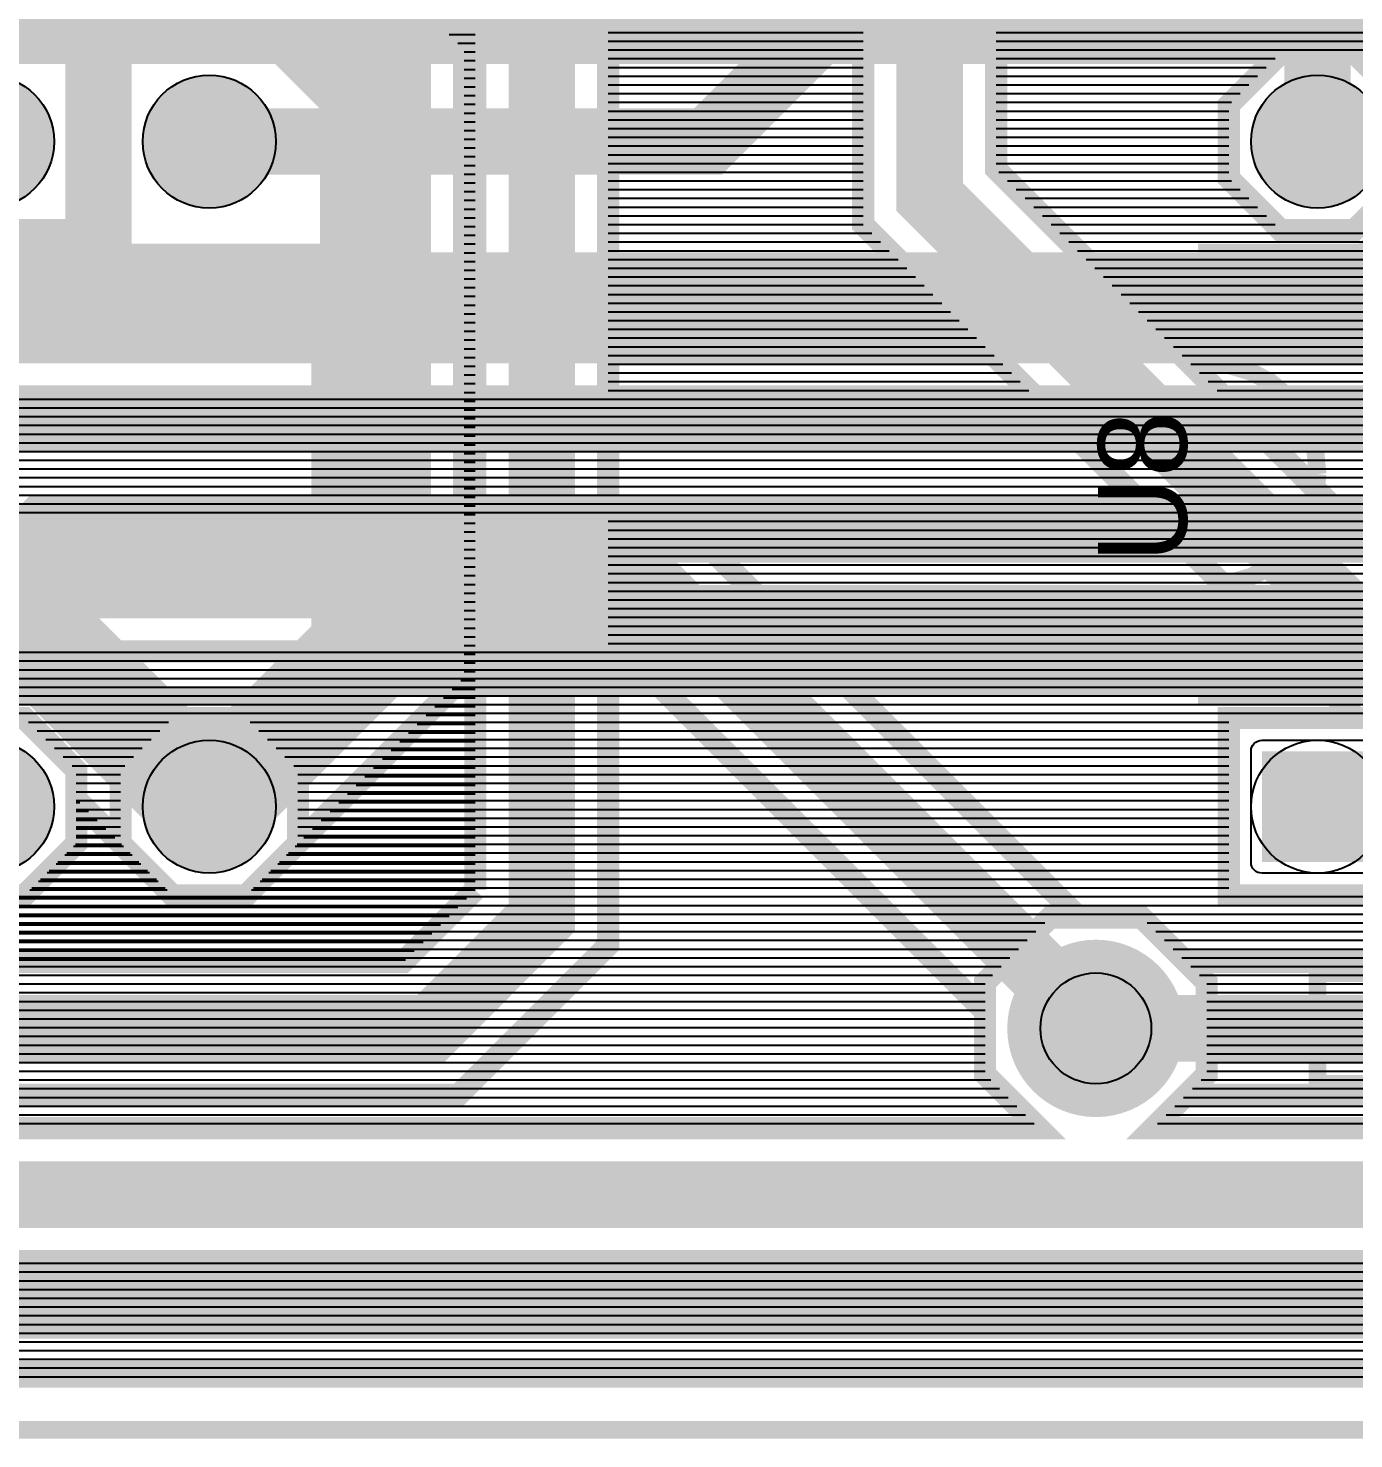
# Model space of a CAD drawing. Header units: inches. Extents: x -5.9 to 5.9, y -1.2 to 1.2.
# Drawn here: x 4.027 to 4.625, y -1.217 to -0.58 of the extents above; entities that cross this region are included whole.
import ezdxf

# ---------------------------------------------------------------- set-up
doc = ezdxf.new("R2010")
doc.units = ezdxf.units.IN
doc.layers.get('0').update_dxf_attribs({"linetype": 'CONTINUOUS'})

# ---------------------------------------------------------------- blocks, each defined once
blk = doc.blocks.new('EPAD')
at = {"const_width": 0.5}
blk.add_lwpolyline([(-0.25, 0, 1), (0.25, 0, 1)], format="xyb", close=True, dxfattribs=at)
blk = doc.blocks.new('RPAD')
blk.add_trace([(-0.5, -0.5), (-0.5, 0.5), (0.5, -0.5), (0.5, 0.5)])

msp = doc.modelspace()

# ---------------------------------------------------------------- linework, layer by layer
for points, const_width in [([(-5.627949, -1.212602), (5.887799, -1.212602), (5.887799, 0.755902), (-5.627949, 0.755902), (-5.627949, -1.212602)], 0.008), ([(-5.627949, -1.212602), (5.887799, -1.212602), (5.887799, 0.755902), (-5.627949, 0.755902), (-5.627949, -1.212602)], 0.008), ([(-5.627949, -1.212602), (5.887799, -1.212602), (5.887799, 0.755902), (-5.627949, 0.755902), (-5.627949, -1.212602)], 0.008), ([(5.705477, 0.692228), (5.705477, 0.622725), (5.709702, 0.6185), (5.688348, 0.6185), (5.659059, 0.589211), (5.659059, 0.547789), (5.688348, 0.5185), (5.72977, 0.5185), (5.759059, 0.547789), (5.759059, 0.573579), (5.824125, 0.573579), (5.863799, 0.613253), (5.863799, -1.069954), (5.824125, -1.03028), (5.754623, -1.03028), (5.705477, -1.079426), (5.705477, -1.148928), (5.745151, -1.188602), (-5.4853, -1.188602)], 0.01), ([(5.705477, 0.692228), (5.705477, 0.622725), (5.709702, 0.6185), (5.688348, 0.6185), (5.659059, 0.589211), (5.659059, 0.547789), (5.688348, 0.5185), (5.72977, 0.5185), (5.759059, 0.547789), (5.759059, 0.573579), (5.824125, 0.573579), (5.863799, 0.613253), (5.863799, -1.069954), (5.824125, -1.03028), (5.754623, -1.03028), (5.705477, -1.079426), (5.705477, -1.148928), (5.745151, -1.188602), (-5.4853, -1.188602)], 0.01), ([(4.409059, 0.5685), (4.259059, 0.5685), (4.209059, 0.5185), (4.209059, -0.3315), (4.059059, -0.4815), (4.059059, -0.6815), (3.959059, -0.6815), (3.909059, -0.6315)], 0.03), ([(3.909059, -1.0315), (4.209059, -1.0315), (4.259059, -0.9815), (4.259059, 0.3935), (4.309059, 0.4435), (4.434059, 0.4435), (4.609059, 0.2685)], 0.03), ([(4.289059, 0.381074), (4.289059, -0.993926), (4.221485, -1.0615), (3.94977, -1.0615)], 0.01), ([(4.509059, -0.0315), (4.234059, -0.3065), (4.234059, -0.5315), (4.184059, -0.5815), (3.759059, -0.5815), (3.759059, -1.0565), (3.709059, -1.1065), (0.984059, -1.1065), (0.884059, -1.0065), (0.684059, -1.0065), (0.584059, -1.1065), (-3.115941, -1.1065), (-3.290941, -0.9315)], 0.03), ([(4.709059, -0.9315), (4.434059, -0.6565), (4.434059, -0.1065), (4.509059, -0.0315)], 0.03), ([(5.409059, -0.0315), (5.209059, -0.0315), (4.984059, -0.2565), (4.659059, -0.2565), (4.609059, -0.3065), (4.609059, -0.6315)], 0.03), ([(3.934769, -1.0765), (4.483349, -1.0765), (4.459059, -1.052211), (4.459059, -1.010789), (4.488348, -0.9815), (4.52977, -0.9815), (4.54977, -1.0015), (4.696633, -1.0015), (4.729059, -0.969074), (4.729059, -0.968068), (4.725628, -0.9715), (4.692491, -0.9715), (4.669059, -0.948069), (4.669059, -0.933926), (4.649059, -0.913925), (4.649059, -0.9715), (4.569059, -0.9715), (4.569059, -0.8915), (4.626634, -0.8915), (4.404059, -0.668926), (4.404059, -0.094074)], 0.01), ([(4.464059, -0.35721), (4.464059, -0.644074), (4.711485, -0.8915), (4.725628, -0.8915), (4.729059, -0.894932), (4.729059, -0.669074), (4.769059, -0.629074), (4.769059, -0.614931), (4.779059, -0.604931), (4.779059, -0.119074)], 0.01), ([(4.509059, -0.1315), (4.384059, -0.2565), (4.384059, -0.5815), (4.334059, -0.6315), (4.109059, -0.6315)], 0.03), ([(3.992491, -0.9715), (4.025628, -0.9715), (4.049059, -0.948069), (4.049059, -0.928067), (4.092491, -0.9715), (4.125628, -0.9715), (4.149059, -0.948068), (4.224059, -0.873068), (4.224059, -0.589932), (4.125628, -0.4915), (4.092491, -0.4915), (4.089059, -0.494932), (4.089059, -0.493926), (4.229059, -0.353925), (4.229059, -0.969074)], 0.01), ([(3.909059, -0.9315), (4.034059, -0.8065), (4.909059, -0.8065), (5.009059, -0.9065), (5.134059, -0.9065), (5.184059, -0.8565), (5.184059, -0.5065), (5.109059, -0.4315)], 0.03), ([(4.109059, -0.9315), (4.184059, -0.8565), (4.184059, -0.6065), (4.109059, -0.5315)], 0.05), ([(3.309059, -0.5315), (3.359059, -0.5815), (4.934059, -0.5815), (4.984059, -0.6315), (4.984059, -0.965752), (5.034059, -1.015752), (5.394098, -1.015752)], 0.03), ([(4.569059, -0.648069), (4.569059, -0.614931), (4.592491, -0.5915), (4.625628, -0.5915), (4.649059, -0.614931), (4.649059, -0.648069), (4.625628, -0.6715), (4.592491, -0.6715), (4.569059, -0.648069)], 0.01), ([(3.809059, -0.6315), (3.884059, -0.7065), (4.634059, -0.7065), (4.709059, -0.6315)], 0.05), ([(4.949059, -0.648069), (4.925628, -0.6715), (4.892491, -0.6715), (4.869059, -0.648069), (4.869059, -0.614931), (4.872491, -0.6115), (4.845627, -0.6115), (4.849059, -0.614931), (4.849059, -0.648069), (4.825628, -0.6715), (4.792491, -0.6715), (4.769059, -0.648069), (4.769059, -0.614931), (4.772491, -0.6115), (4.745627, -0.6115), (4.749059, -0.614931), (4.749059, -0.648069), (4.725627, -0.6715), (4.650627, -0.7465), (3.867491, -0.7465)], 0.01), ([(4.809059, -0.6315), (4.759059, -0.6815), (4.759059, -0.9815), (4.709059, -1.0315), (4.509059, -1.0315)], 0.03), ([(3.759059, -0.7315), (3.759059, -0.6815), (4.159059, -0.6815), (4.159059, -0.8815), (3.759059, -0.8815), (3.759059, -0.8315)], 0.008), ([(3.759059, -0.7315), (3.759059, -0.6815), (4.159059, -0.6815), (4.159059, -0.8815), (3.759059, -0.8815), (3.759059, -0.8315)], 0.008), ([(3.759059, -0.7315), (3.759059, -0.6815), (4.159059, -0.6815), (4.159059, -0.8815), (3.759059, -0.8815), (3.759059, -0.8315)], 0.008), ([(4.559059, -0.7315), (4.559059, -0.6815), (4.959059, -0.6815), (4.959059, -0.8815), (4.559059, -0.8815), (4.559059, -0.8315)], 0.008), ([(4.559059, -0.7315), (4.559059, -0.6815), (4.959059, -0.6815), (4.959059, -0.8815), (4.559059, -0.8815), (4.559059, -0.8315)], 0.008), ([(4.559059, -0.7315), (4.559059, -0.6815), (4.959059, -0.6815), (4.959059, -0.8815), (4.559059, -0.8815), (4.559059, -0.8315)], 0.008), ([(4.609059, -0.7815), (4.6081, -0.771313), (4.605325, -0.761875), (4.600885, -0.753375), (4.594934, -0.746), (4.587624, -0.739937), (4.579106, -0.735375), (4.569534, -0.7325), (4.559059, -0.7315)], 0.008), ([(4.609059, -0.7815), (4.6081, -0.771313), (4.605325, -0.761875), (4.600885, -0.753375), (4.594934, -0.746), (4.587624, -0.739937), (4.579106, -0.735375), (4.569534, -0.7325), (4.559059, -0.7315)], 0.008), ([(4.609059, -0.7815), (4.6081, -0.771313), (4.605325, -0.761875), (4.600885, -0.753375), (4.594934, -0.746), (4.587624, -0.739937), (4.579106, -0.735375), (4.569534, -0.7325), (4.559059, -0.7315)], 0.008), ([(5.109059, -0.8315), (5.034059, -0.7565), (3.984059, -0.7565), (3.809059, -0.9315)], 0.03), ([(3.509059, -1.0315), (3.584059, -1.1065), (5.084059, -1.1065), (5.409059, -0.7815)], 0.03), ([(4.609059, -0.7815), (4.6081, -0.791975), (4.605325, -0.801547), (4.600885, -0.810065), (4.594934, -0.817375), (4.587624, -0.823326), (4.579106, -0.827766), (4.569534, -0.830541), (4.559059, -0.8315)], 0.008), ([(4.609059, -0.7815), (4.6081, -0.791975), (4.605325, -0.801547), (4.600885, -0.810065), (4.594934, -0.817375), (4.587624, -0.823326), (4.579106, -0.827766), (4.569534, -0.830541), (4.559059, -0.8315)], 0.008), ([(4.609059, -0.7815), (4.6081, -0.791975), (4.605325, -0.801547), (4.600885, -0.810065), (4.594934, -0.817375), (4.587624, -0.823326), (4.579106, -0.827766), (4.569534, -0.830541), (4.559059, -0.8315)], 0.008), ([(3.496633, -0.8015), (4.321485, -0.8015), (4.501485, -0.9815), (4.52977, -0.9815), (4.559059, -1.010789), (4.559059, -1.052211), (4.534769, -1.0765), (4.883349, -1.0765), (4.859059, -1.052211), (4.859059, -1.010789), (4.888348, -0.9815), (4.92977, -0.9815), (4.959059, -1.010789)], 0.01), ([(4.109059, -0.9315), (4.009059, -0.8315), (3.684059, -0.8315)], 0.05), ([(3.109059, -0.8315), (3.384059, -1.1065), (5.50335, -1.1065), (5.594098, -1.015752)], 0.03), ([(4.509059, -1.0315), (4.309059, -0.8315), (3.509059, -0.8315), (3.509059, -0.9315)], 0.03), ([(4.109059, -0.9315), (4.184059, -0.8565), (4.834059, -0.8565), (4.909059, -0.9315)], 0.05), ([(3.934769, -1.0765), (4.483349, -1.0765), (4.459059, -1.052211), (4.459059, -1.023926), (4.296633, -0.8615), (3.881484, -0.8615)], 0.01), ([(3.969059, -0.948069), (3.969059, -0.914931), (3.992491, -0.8915), (4.025628, -0.8915), (4.049059, -0.914931), (4.049059, -0.948069), (4.025628, -0.9715), (3.992491, -0.9715), (3.969059, -0.948069)], 0.01), ([(4.069059, -0.948069), (4.069059, -0.914931), (4.092491, -0.8915), (4.125628, -0.8915), (4.149059, -0.914931), (4.149059, -0.948069), (4.125628, -0.9715), (4.092491, -0.9715), (4.069059, -0.948069)], 0.01), ([(4.569059, -0.8915), (4.649059, -0.8915), (4.649059, -0.9715), (4.569059, -0.9715), (4.569059, -0.8915)], 0.01), ([(4.229059, -0.969074), (4.196633, -1.0015), (3.94977, -1.0015)], 0.01), ([(0.734059, -1.0565), (0.834059, -1.1565), (5.35335, -1.1565), (5.494098, -1.015752)], 0.03), ([(4.609059, -1.0565), (4.809059, -1.0565), (4.809059, -1.0065), (4.609059, -1.0065), (4.609059, -1.0565)], 0.008), ([(4.609059, -1.0565), (4.809059, -1.0565), (4.809059, -1.0065), (4.609059, -1.0065), (4.609059, -1.0565)], 0.008), ([(4.609059, -1.0565), (4.809059, -1.0565), (4.809059, -1.0065), (4.609059, -1.0065), (4.609059, -1.0565)], 0.008), ([(4.609059, -1.0315), (4.559059, -1.0315)], 0.008), ([(4.609059, -1.0315), (4.559059, -1.0315)], 0.008), ([(4.609059, -1.0315), (4.559059, -1.0315)], 0.008), ([(4.721485, -1.0615), (4.54977, -1.0615), (4.534769, -1.0765), (4.883349, -1.0765)], 0.01), ([(5.515776, -1.1365), (3.371633, -1.1365)], 0.01), ([(5.365776, -1.1865), (0.821633, -1.1865)], 0.01)]:
    msp.add_lwpolyline(points, dxfattribs=dict(const_width=const_width))
for points in [[(4.21732, -0.583193), (4.229059, -0.583193)], [(4.289059, -0.582303), (4.404059, -0.582303)], [(4.464059, -0.582303), (4.779059, -0.582303)], [(4.221257, -0.58713), (4.229059, -0.58713)], [(4.224059, -0.591067), (4.229059, -0.591067)], [(4.289059, -0.58624), (4.404059, -0.58624)], [(4.289059, -0.590177), (4.404059, -0.590177)], [(4.464059, -0.58624), (4.779059, -0.58624)], [(4.464059, -0.590177), (4.779059, -0.590177)], [(4.224059, -0.595004), (4.229059, -0.595004)], [(4.289059, -0.594114), (4.404059, -0.594114)], [(4.464059, -0.594114), (4.589877, -0.594114)], [(4.224059, -0.598941), (4.229059, -0.598941)], [(4.224059, -0.602878), (4.229059, -0.602878)], [(4.289059, -0.598051), (4.404059, -0.598051)], [(4.289059, -0.601988), (4.404059, -0.601988)], [(4.464059, -0.598051), (4.58594, -0.598051)], [(4.464059, -0.601988), (4.582003, -0.601988)], [(4.224059, -0.606815), (4.229059, -0.606815)], [(4.224059, -0.610752), (4.229059, -0.610752)], [(4.289059, -0.605925), (4.404059, -0.605925)], [(4.289059, -0.609862), (4.404059, -0.609862)], [(4.464059, -0.605925), (4.578066, -0.605925)], [(4.464059, -0.609862), (4.574129, -0.609862)], [(4.224059, -0.614689), (4.229059, -0.614689)], [(4.289059, -0.613799), (4.404059, -0.613799)], [(4.464059, -0.613799), (4.570192, -0.613799)], [(4.224059, -0.618626), (4.229059, -0.618626)], [(4.224059, -0.622563), (4.229059, -0.622563)], [(4.289059, -0.617736), (4.404059, -0.617736)], [(4.289059, -0.621673), (4.404059, -0.621673)], [(4.464059, -0.617736), (4.569059, -0.617736)], [(4.464059, -0.621673), (4.569059, -0.621673)], [(4.224059, -0.6265), (4.229059, -0.6265)], [(4.289059, -0.62561), (4.404059, -0.62561)], [(4.289059, -0.629547), (4.404059, -0.629547)], [(4.464059, -0.62561), (4.569059, -0.62561)], [(4.464059, -0.629547), (4.569059, -0.629547)], [(4.224059, -0.630437), (4.229059, -0.630437)], [(4.224059, -0.634374), (4.229059, -0.634374)], [(4.289059, -0.633484), (4.404059, -0.633484)], [(4.464059, -0.633484), (4.569059, -0.633484)], [(4.224059, -0.638311), (4.229059, -0.638311)], [(4.224059, -0.642248), (4.229059, -0.642248)], [(4.289059, -0.637421), (4.404059, -0.637421)], [(4.289059, -0.641358), (4.404059, -0.641358)], [(4.464059, -0.637421), (4.569059, -0.637421)], [(4.464059, -0.641358), (4.569059, -0.641358)], [(4.224059, -0.646185), (4.229059, -0.646185)], [(4.289059, -0.645295), (4.404059, -0.645295)], [(4.46528, -0.645295), (4.569059, -0.645295)], [(4.224059, -0.650122), (4.229059, -0.650122)], [(4.224059, -0.654059), (4.229059, -0.654059)], [(4.289059, -0.649232), (4.404059, -0.649232)], [(4.289059, -0.653169), (4.404059, -0.653169)], [(4.469217, -0.649232), (4.570223, -0.649232)], [(4.473154, -0.653169), (4.57416, -0.653169)], [(4.224059, -0.657996), (4.229059, -0.657996)], [(4.289059, -0.657106), (4.404059, -0.657106)], [(4.289059, -0.661043), (4.404059, -0.661043)], [(4.477091, -0.657106), (4.578097, -0.657106)], [(4.481028, -0.661043), (4.582034, -0.661043)], [(4.224059, -0.661933), (4.229059, -0.661933)], [(4.224059, -0.66587), (4.229059, -0.66587)], [(4.289059, -0.66498), (4.404059, -0.66498)], [(4.484965, -0.66498), (4.585971, -0.66498)], [(4.224059, -0.669807), (4.229059, -0.669807)], [(4.224059, -0.673744), (4.229059, -0.673744)], [(4.289059, -0.668917), (4.404059, -0.668917)], [(4.289059, -0.672854), (4.407988, -0.672854)], [(4.488902, -0.668917), (4.589908, -0.668917)], [(4.492839, -0.672854), (4.729059, -0.672854)], [(4.224059, -0.677681), (4.229059, -0.677681)], [(4.289059, -0.676791), (4.411925, -0.676791)], [(4.289059, -0.680728), (4.415862, -0.680728)], [(4.496776, -0.676791), (4.729059, -0.676791)], [(4.500713, -0.680728), (4.729059, -0.680728)], [(4.224059, -0.681619), (4.229059, -0.681619)], [(4.224059, -0.685556), (4.229059, -0.685556)], [(4.289059, -0.684665), (4.419799, -0.684665)], [(4.50465, -0.684665), (4.729059, -0.684665)], [(4.224059, -0.689493), (4.229059, -0.689493)], [(4.224059, -0.69343), (4.229059, -0.69343)], [(4.289059, -0.688602), (4.423736, -0.688602)], [(4.289059, -0.692539), (4.427673, -0.692539)], [(4.508587, -0.688602), (4.729059, -0.688602)], [(4.512524, -0.692539), (4.729059, -0.692539)], [(4.224059, -0.697367), (4.229059, -0.697367)], [(4.289059, -0.696476), (4.43161, -0.696476)], [(4.516461, -0.696476), (4.729059, -0.696476)], [(4.224059, -0.701304), (4.229059, -0.701304)], [(4.224059, -0.705241), (4.229059, -0.705241)], [(4.289059, -0.700413), (4.435547, -0.700413)], [(4.289059, -0.70435), (4.439484, -0.70435)], [(4.520398, -0.700413), (4.729059, -0.700413)], [(4.524335, -0.70435), (4.729059, -0.70435)], [(4.224059, -0.709178), (4.229059, -0.709178)], [(4.289059, -0.708287), (4.443421, -0.708287)], [(4.289059, -0.712224), (4.447358, -0.712224)], [(4.528272, -0.708287), (4.729059, -0.708287)], [(4.532209, -0.712224), (4.729059, -0.712224)], [(4.224059, -0.713115), (4.229059, -0.713115)], [(4.224059, -0.717052), (4.229059, -0.717052)], [(4.289059, -0.716161), (4.451295, -0.716161)], [(4.536146, -0.716161), (4.729059, -0.716161)], [(4.224059, -0.720989), (4.229059, -0.720989)], [(4.224059, -0.724926), (4.229059, -0.724926)], [(4.289059, -0.720098), (4.455232, -0.720098)], [(4.289059, -0.724035), (4.459169, -0.724035)], [(4.540083, -0.720098), (4.729059, -0.720098)], [(4.54402, -0.724035), (4.729059, -0.724035)], [(4.224059, -0.728863), (4.229059, -0.728863)], [(4.289059, -0.727972), (4.463106, -0.727972)], [(4.547957, -0.727972), (4.729059, -0.727972)], [(4.224059, -0.7328), (4.229059, -0.7328)], [(4.224059, -0.736737), (4.229059, -0.736737)], [(4.289059, -0.731909), (4.467043, -0.731909)], [(4.289059, -0.735846), (4.47098, -0.735846)], [(4.551894, -0.731909), (4.729059, -0.731909)], [(4.555831, -0.735846), (4.729059, -0.735846)], [(4.224059, -0.740674), (4.229059, -0.740674)], [(4.289059, -0.739783), (4.474917, -0.739783)], [(4.289059, -0.74372), (4.478854, -0.74372)], [(4.559768, -0.739783), (4.729059, -0.739783)], [(4.563705, -0.74372), (4.729059, -0.74372)], [(3.489059, -0.747657), (4.954059, -0.747657)], [(4.224059, -0.744611), (4.229059, -0.744611)], [(4.224059, -0.748548), (4.229059, -0.748548)], [(4.289059, -0.747657), (4.482791, -0.747657)], [(4.567642, -0.747657), (4.729059, -0.747657)], [(3.489059, -0.751594), (4.954059, -0.751594)], [(3.489059, -0.755531), (4.954059, -0.755531)], [(4.224059, -0.752485), (4.229059, -0.752485)], [(4.224059, -0.756422), (4.229059, -0.756422)], [(4.289059, -0.751594), (4.486728, -0.751594)], [(4.289059, -0.755531), (4.490665, -0.755531)], [(4.571579, -0.751594), (4.729059, -0.751594)], [(4.575516, -0.755531), (4.729059, -0.755531)], [(3.489059, -0.759469), (4.954059, -0.759469)], [(3.489059, -0.763406), (4.954059, -0.763406)], [(4.224059, -0.760359), (4.229059, -0.760359)], [(4.289059, -0.759469), (4.494602, -0.759469)], [(4.289059, -0.763406), (4.498539, -0.763406)], [(4.579453, -0.759469), (4.729059, -0.759469)], [(4.58339, -0.763406), (4.729059, -0.763406)], [(3.489059, -0.767343), (4.954059, -0.767343)], [(4.224059, -0.764296), (4.229059, -0.764296)], [(4.224059, -0.768233), (4.229059, -0.768233)], [(4.289059, -0.767343), (4.502476, -0.767343)], [(4.587327, -0.767343), (4.729059, -0.767343)], [(3.482769, -0.775217), (4.954059, -0.775217)], [(3.486706, -0.77128), (4.954059, -0.77128)], [(4.224059, -0.77217), (4.229059, -0.77217)], [(4.224059, -0.776107), (4.229059, -0.776107)], [(4.289059, -0.77128), (4.506413, -0.77128)], [(4.289059, -0.775217), (4.51035, -0.775217)], [(4.591264, -0.77128), (4.729059, -0.77128)], [(4.595201, -0.775217), (4.729059, -0.775217)], [(3.478831, -0.779154), (4.954059, -0.779154)], [(4.224059, -0.780044), (4.229059, -0.780044)], [(4.289059, -0.779154), (4.514287, -0.779154)], [(4.599138, -0.779154), (4.729059, -0.779154)], [(3.142368, -0.787028), (4.954059, -0.787028)], [(3.474894, -0.783091), (4.954059, -0.783091)], [(4.224059, -0.783981), (4.229059, -0.783981)], [(4.224059, -0.787918), (4.229059, -0.787918)], [(4.289059, -0.783091), (4.518224, -0.783091)], [(4.289059, -0.787028), (4.522161, -0.787028)], [(4.603075, -0.783091), (4.729059, -0.783091)], [(4.607012, -0.787028), (4.729059, -0.787028)], [(3.146305, -0.790965), (4.954059, -0.790965)], [(3.150242, -0.794902), (4.954059, -0.794902)], [(4.224059, -0.791855), (4.229059, -0.791855)], [(4.289059, -0.790965), (4.526098, -0.790965)], [(4.289059, -0.794902), (4.530035, -0.794902)], [(4.610949, -0.790965), (4.729059, -0.790965)], [(4.614886, -0.794902), (4.729059, -0.794902)], [(3.154179, -0.798839), (4.954059, -0.798839)], [(4.224059, -0.795792), (4.229059, -0.795792)], [(4.224059, -0.799729), (4.229059, -0.799729)], [(4.289059, -0.798839), (4.533972, -0.798839)], [(4.618823, -0.798839), (4.729059, -0.798839)], [(4.224059, -0.803666), (4.229059, -0.803666)], [(4.224059, -0.807603), (4.229059, -0.807603)], [(4.289059, -0.802776), (4.537909, -0.802776)], [(4.289059, -0.806713), (4.541846, -0.806713)], [(4.32276, -0.802776), (4.954059, -0.802776)], [(4.326697, -0.806713), (4.954059, -0.806713)], [(4.62276, -0.802776), (4.729059, -0.802776)], [(4.224059, -0.81154), (4.229059, -0.81154)], [(4.289059, -0.81065), (4.545783, -0.81065)], [(4.330634, -0.81065), (4.954059, -0.81065)], [(4.224059, -0.815477), (4.229059, -0.815477)], [(4.224059, -0.819414), (4.229059, -0.819414)], [(4.289059, -0.814587), (4.54972, -0.814587)], [(4.289059, -0.818524), (4.553657, -0.818524)], [(4.334571, -0.814587), (4.954059, -0.814587)], [(4.338508, -0.818524), (4.954059, -0.818524)], [(4.224059, -0.823351), (4.229059, -0.823351)], [(4.289059, -0.822461), (4.557594, -0.822461)], [(4.289059, -0.826398), (4.561531, -0.826398)], [(4.342445, -0.822461), (4.954059, -0.822461)], [(4.346382, -0.826398), (4.954059, -0.826398)], [(4.224059, -0.827288), (4.229059, -0.827288)], [(4.224059, -0.831225), (4.229059, -0.831225)], [(4.289059, -0.830335), (4.565469, -0.830335)], [(4.350319, -0.830335), (4.954059, -0.830335)], [(4.224059, -0.835162), (4.229059, -0.835162)], [(4.224059, -0.839099), (4.229059, -0.839099)], [(4.289059, -0.834272), (4.569406, -0.834272)], [(4.289059, -0.838209), (4.573343, -0.838209)], [(4.354256, -0.834272), (4.954059, -0.834272)], [(4.358193, -0.838209), (4.954059, -0.838209)], [(4.224059, -0.843036), (4.229059, -0.843036)], [(4.289059, -0.842146), (4.57728, -0.842146)], [(4.289059, -0.846083), (4.581217, -0.846083)], [(4.36213, -0.842146), (4.954059, -0.842146)], [(4.366067, -0.846083), (4.954059, -0.846083)], [(4.224059, -0.846973), (4.229059, -0.846973)], [(4.224059, -0.85091), (4.229059, -0.85091)], [(4.289059, -0.85002), (4.585154, -0.85002)], [(4.370004, -0.85002), (4.954059, -0.85002)], [(4.224059, -0.854847), (4.229059, -0.854847)], [(4.224059, -0.858784), (4.229059, -0.858784)], [(4.289059, -0.853957), (4.589091, -0.853957)], [(4.289059, -0.857894), (4.593028, -0.857894)], [(4.373941, -0.853957), (4.954059, -0.853957)], [(4.377878, -0.857894), (4.954059, -0.857894)], [(3.881815, -0.861831), (4.296965, -0.861831)], [(4.224059, -0.862721), (4.229059, -0.862721)], [(4.289059, -0.861831), (4.596965, -0.861831)], [(4.381815, -0.861831), (4.954059, -0.861831)], [(3.885752, -0.865768), (4.300902, -0.865768)], [(3.889689, -0.869705), (4.304839, -0.869705)], [(4.224059, -0.866658), (4.229059, -0.866658)], [(4.224059, -0.870595), (4.229059, -0.870595)], [(4.289059, -0.865768), (4.600902, -0.865768)], [(4.289059, -0.869705), (4.604839, -0.869705)], [(4.385752, -0.865768), (4.954059, -0.865768)], [(4.389689, -0.869705), (4.954059, -0.869705)], [(3.893626, -0.873642), (4.308776, -0.873642)], [(3.897563, -0.877579), (4.312713, -0.877579)], [(4.222595, -0.874532), (4.229059, -0.874532)], [(4.289059, -0.873642), (4.608776, -0.873642)], [(4.289059, -0.877579), (4.612713, -0.877579)], [(4.393626, -0.873642), (4.954059, -0.873642)], [(4.397563, -0.877579), (4.954059, -0.877579)], [(3.9015, -0.881516), (4.31665, -0.881516)], [(4.214721, -0.882406), (4.229059, -0.882406)], [(4.218658, -0.878469), (4.229059, -0.878469)], [(4.289059, -0.881516), (4.61665, -0.881516)], [(4.4015, -0.881516), (4.954059, -0.881516)], [(3.905437, -0.885453), (4.320587, -0.885453)], [(3.909374, -0.88939), (4.324524, -0.88939)], [(4.206847, -0.89028), (4.229059, -0.89028)], [(4.210784, -0.886343), (4.229059, -0.886343)], [(4.289059, -0.885453), (4.620587, -0.885453)], [(4.289059, -0.88939), (4.624524, -0.88939)], [(4.405437, -0.885453), (4.954059, -0.885453)], [(4.409374, -0.88939), (4.954059, -0.88939)], [(4.027454, -0.893327), (4.090664, -0.893327)], [(4.127454, -0.893327), (4.328461, -0.893327)], [(4.20291, -0.894217), (4.229059, -0.894217)], [(4.289059, -0.893327), (4.569059, -0.893327)], [(4.413311, -0.893327), (4.569059, -0.893327)], [(4.031391, -0.897264), (4.086727, -0.897264)], [(4.035328, -0.901201), (4.08279, -0.901201)], [(4.131391, -0.897264), (4.332398, -0.897264)], [(4.135328, -0.901201), (4.336335, -0.901201)], [(4.195036, -0.902091), (4.229059, -0.902091)], [(4.198973, -0.898154), (4.229059, -0.898154)], [(4.289059, -0.897264), (4.569059, -0.897264)], [(4.289059, -0.901201), (4.569059, -0.901201)], [(4.417248, -0.897264), (4.569059, -0.897264)], [(4.421185, -0.901201), (4.569059, -0.901201)], [(4.634059, -0.9615), (4.584059, -0.9615), (4.583037, -0.9614), (4.582091, -0.961114), (4.581241, -0.960659), (4.580504, -0.960055), (4.5799, -0.959318), (4.579445, -0.958468), (4.579159, -0.957522), (4.579059, -0.9565), (4.579059, -0.9065), (4.579159, -0.905478), (4.579445, -0.904532), (4.5799, -0.903682), (4.580504, -0.902945), (4.581241, -0.902341), (4.582091, -0.901886), (4.583037, -0.9016), (4.584059, -0.9015), (4.584059, -0.9015), (4.634059, -0.9015)], [(4.039265, -0.905138), (4.078853, -0.905138)], [(4.043202, -0.909075), (4.074916, -0.909075)], [(4.139265, -0.905138), (4.340272, -0.905138)], [(4.143202, -0.909075), (4.344209, -0.909075)], [(4.191099, -0.906028), (4.229059, -0.906028)], [(4.289059, -0.905138), (4.569059, -0.905138)], [(4.289059, -0.909075), (4.569059, -0.909075)], [(4.425122, -0.905138), (4.569059, -0.905138)], [(4.429059, -0.909075), (4.569059, -0.909075)], [(4.047139, -0.913012), (4.070979, -0.913012)], [(4.147139, -0.913012), (4.348146, -0.913012)], [(4.183225, -0.913902), (4.229059, -0.913902)], [(4.187162, -0.909965), (4.229059, -0.909965)], [(4.289059, -0.913012), (4.569059, -0.913012)], [(4.432996, -0.913012), (4.569059, -0.913012)], [(4.049059, -0.916949), (4.069059, -0.916949)], [(4.049059, -0.920886), (4.069059, -0.920886)], [(4.149059, -0.916949), (4.352083, -0.916949)], [(4.149059, -0.920886), (4.35602, -0.920886)], [(4.175351, -0.921776), (4.229059, -0.921776)], [(4.179288, -0.917839), (4.229059, -0.917839)], [(4.289059, -0.916949), (4.569059, -0.916949)], [(4.289059, -0.920886), (4.569059, -0.920886)], [(4.436933, -0.916949), (4.569059, -0.916949)], [(4.44087, -0.920886), (4.569059, -0.920886)], [(4.049059, -0.924823), (4.069059, -0.924823)], [(4.049059, -0.92876), (4.069059, -0.92876)], [(4.149059, -0.924823), (4.359957, -0.924823)], [(4.149059, -0.92876), (4.363894, -0.92876)], [(4.171414, -0.925713), (4.229059, -0.925713)], [(4.289059, -0.924823), (4.569059, -0.924823)], [(4.289059, -0.92876), (4.569059, -0.92876)], [(4.444807, -0.924823), (4.569059, -0.924823)], [(4.448744, -0.92876), (4.569059, -0.92876)], [(4.049059, -0.92965), (4.050641, -0.92965)], [(4.049059, -0.932697), (4.069059, -0.932697)], [(4.049059, -0.933587), (4.054578, -0.933587)], [(4.149059, -0.932697), (4.367831, -0.932697)], [(4.16354, -0.933587), (4.229059, -0.933587)], [(4.167477, -0.92965), (4.229059, -0.92965)], [(4.289059, -0.932697), (4.569059, -0.932697)], [(4.452681, -0.932697), (4.569059, -0.932697)], [(4.049059, -0.936634), (4.069059, -0.936634)], [(4.049059, -0.937524), (4.058515, -0.937524)], [(4.049059, -0.940571), (4.069059, -0.940571)], [(4.049059, -0.941461), (4.062452, -0.941461)], [(4.149059, -0.936634), (4.371768, -0.936634)], [(4.149059, -0.940571), (4.375705, -0.940571)], [(4.155666, -0.941461), (4.229059, -0.941461)], [(4.159603, -0.937524), (4.229059, -0.937524)], [(4.289059, -0.936634), (4.569059, -0.936634)], [(4.289059, -0.940571), (4.569059, -0.940571)], [(4.456618, -0.936634), (4.569059, -0.936634)], [(4.460555, -0.940571), (4.569059, -0.940571)], [(4.049059, -0.944508), (4.069059, -0.944508)], [(4.049059, -0.945398), (4.066389, -0.945398)], [(4.149059, -0.944508), (4.379642, -0.944508)], [(4.151729, -0.945398), (4.229059, -0.945398)], [(4.289059, -0.944508), (4.569059, -0.944508)], [(4.464492, -0.944508), (4.569059, -0.944508)], [(4.043855, -0.953272), (4.074263, -0.953272)], [(4.044745, -0.952382), (4.073373, -0.952382)], [(4.047792, -0.949335), (4.070326, -0.949335)], [(4.048682, -0.948445), (4.069436, -0.948445)], [(4.143855, -0.953272), (4.229059, -0.953272)], [(4.144745, -0.952382), (4.387516, -0.952382)], [(4.147792, -0.949335), (4.229059, -0.949335)], [(4.148682, -0.948445), (4.383579, -0.948445)], [(4.289059, -0.948445), (4.569059, -0.948445)], [(4.289059, -0.952382), (4.569059, -0.952382)], [(4.468429, -0.948445), (4.569059, -0.948445)], [(4.472366, -0.952382), (4.569059, -0.952382)], [(4.036871, -0.960256), (4.081247, -0.960256)], [(4.039918, -0.957209), (4.0782, -0.957209)], [(4.040808, -0.956319), (4.07731, -0.956319)], [(4.136871, -0.960256), (4.39539, -0.960256)], [(4.139918, -0.957209), (4.229059, -0.957209)], [(4.140808, -0.956319), (4.391453, -0.956319)], [(4.289059, -0.956319), (4.569059, -0.956319)], [(4.289059, -0.960256), (4.569059, -0.960256)], [(4.476303, -0.956319), (4.569059, -0.956319)], [(4.48024, -0.960256), (4.569059, -0.960256)], [(4.032044, -0.965083), (4.086074, -0.965083)], [(4.032934, -0.964193), (4.085184, -0.964193)], [(4.035981, -0.961146), (4.082137, -0.961146)], [(4.132044, -0.965083), (4.229059, -0.965083)], [(4.132934, -0.964193), (4.399327, -0.964193)], [(4.135981, -0.961146), (4.229059, -0.961146)], [(4.289059, -0.964193), (4.569059, -0.964193)], [(4.484177, -0.964193), (4.569059, -0.964193)], [(3.239059, -0.972957), (4.225177, -0.972957)], [(3.292051, -0.972067), (4.407201, -0.972067)], [(4.028107, -0.96902), (4.090011, -0.96902)], [(4.028997, -0.96813), (4.089121, -0.96813)], [(4.128107, -0.96902), (4.229059, -0.96902)], [(4.128997, -0.96813), (4.403264, -0.96813)], [(4.289059, -0.96813), (4.569059, -0.96813)], [(4.289059, -0.972067), (4.726067, -0.972067)], [(4.488114, -0.96813), (4.569059, -0.96813)], [(4.492051, -0.972067), (4.954059, -0.972067)], [(3.239059, -0.976894), (4.22124, -0.976894)], [(3.295988, -0.976004), (4.411138, -0.976004)], [(4.289059, -0.976004), (4.72213, -0.976004)], [(4.495988, -0.976004), (4.954059, -0.976004)], [(3.239059, -0.980831), (4.217303, -0.980831)], [(3.299925, -0.979941), (4.415075, -0.979941)], [(3.932147, -0.983878), (4.419012, -0.983878)], [(3.933037, -0.984768), (4.213366, -0.984768)], [(4.289059, -0.979941), (4.718193, -0.979941)], [(4.289059, -0.983878), (4.485971, -0.983878)], [(4.499925, -0.979941), (4.955823, -0.979941)], [(4.532147, -0.983878), (4.714256, -0.983878)], [(4.532147, -0.983878), (4.885971, -0.983878)], [(3.936084, -0.987815), (4.422949, -0.987815)], [(3.936974, -0.988705), (4.209429, -0.988705)], [(3.940021, -0.991752), (4.426886, -0.991752)], [(4.289059, -0.987815), (4.482034, -0.987815)], [(4.289059, -0.991752), (4.478097, -0.991752)], [(4.536084, -0.987815), (4.710319, -0.987815)], [(4.536084, -0.987815), (4.882034, -0.987815)], [(4.540021, -0.991752), (4.706382, -0.991752)], [(4.540021, -0.991752), (4.878097, -0.991752)], [(3.940911, -0.992642), (4.205492, -0.992642)], [(3.943958, -0.995689), (4.430823, -0.995689)], [(3.944848, -0.996579), (4.201555, -0.996579)], [(4.287295, -0.995689), (4.47416, -0.995689)], [(4.543958, -0.995689), (4.702445, -0.995689)], [(4.543958, -0.995689), (4.87416, -0.995689)], [(3.947895, -0.999626), (4.43476, -0.999626)], [(3.948785, -1.000516), (4.197618, -1.000516)], [(3.951832, -1.003563), (4.438697, -1.003563)], [(4.279421, -1.003563), (4.466286, -1.003563)], [(4.283358, -0.999626), (4.470223, -0.999626)], [(4.547895, -0.999626), (4.698508, -0.999626)], [(4.547895, -0.999626), (4.870223, -0.999626)], [(4.551832, -1.003563), (4.866286, -1.003563)], [(3.955769, -1.0075), (4.442634, -1.0075)], [(3.959059, -1.011437), (4.446571, -1.011437)], [(4.271547, -1.011437), (4.459059, -1.011437)], [(4.275484, -1.0075), (4.462349, -1.0075)], [(4.555769, -1.0075), (4.862349, -1.0075)], [(4.559059, -1.011437), (4.859059, -1.011437)], [(3.959059, -1.015374), (4.450508, -1.015374)], [(4.26761, -1.015374), (4.459059, -1.015374)], [(4.559059, -1.015374), (4.859059, -1.015374)], [(3.959059, -1.019311), (4.454445, -1.019311)], [(3.959059, -1.023248), (4.458382, -1.023248)], [(4.259736, -1.023248), (4.459059, -1.023248)], [(4.263673, -1.019311), (4.459059, -1.019311)], [(4.559059, -1.019311), (4.859059, -1.019311)], [(4.559059, -1.023248), (4.859059, -1.023248)], [(3.959059, -1.027185), (4.459059, -1.027185)], [(4.255799, -1.027185), (4.459059, -1.027185)], [(4.559059, -1.027185), (4.859059, -1.027185)], [(3.959059, -1.031122), (4.459059, -1.031122)], [(3.959059, -1.035059), (4.459059, -1.035059)], [(4.247925, -1.035059), (4.459059, -1.035059)], [(4.251862, -1.031122), (4.459059, -1.031122)], [(4.559059, -1.031122), (4.859059, -1.031122)], [(4.559059, -1.035059), (4.859059, -1.035059)], [(3.959059, -1.038996), (4.459059, -1.038996)], [(3.959059, -1.042933), (4.459059, -1.042933)], [(4.240051, -1.042933), (4.459059, -1.042933)], [(4.243988, -1.038996), (4.459059, -1.038996)], [(4.559059, -1.038996), (4.859059, -1.038996)], [(4.559059, -1.042933), (4.859059, -1.042933)], [(3.959059, -1.04687), (4.459059, -1.04687)], [(4.236114, -1.04687), (4.459059, -1.04687)], [(4.559059, -1.04687), (4.859059, -1.04687)], [(3.956525, -1.054744), (4.461593, -1.054744)], [(3.959059, -1.050807), (4.459059, -1.050807)], [(4.22824, -1.054744), (4.461593, -1.054744)], [(4.232177, -1.050807), (4.459059, -1.050807)], [(4.556525, -1.054744), (4.861593, -1.054744)], [(4.559059, -1.050807), (4.859059, -1.050807)], [(3.952588, -1.058681), (4.46553, -1.058681)], [(4.224303, -1.058681), (4.46553, -1.058681)], [(4.552588, -1.058681), (4.86553, -1.058681)], [(3.944714, -1.066555), (4.473404, -1.066555)], [(3.944714, -1.066555), (4.473404, -1.066555)], [(3.948651, -1.062618), (4.469467, -1.062618)], [(3.948651, -1.062618), (4.469467, -1.062618)], [(4.544714, -1.066555), (4.873404, -1.066555)], [(4.544714, -1.066555), (4.873404, -1.066555)], [(4.548651, -1.062618), (4.869467, -1.062618)], [(4.548651, -1.062618), (4.869467, -1.062618)], [(3.93684, -1.074429), (4.481278, -1.074429)], [(3.93684, -1.074429), (4.481278, -1.074429)], [(3.940777, -1.070492), (4.477341, -1.070492)], [(3.940777, -1.070492), (4.477341, -1.070492)], [(4.53684, -1.074429), (4.881278, -1.074429)], [(4.53684, -1.074429), (4.881278, -1.074429)], [(4.540777, -1.070492), (4.877341, -1.070492)], [(4.540777, -1.070492), (4.877341, -1.070492)], [(2.745563, -1.137421), (5.705477, -1.137421)], [(2.741626, -1.141358), (5.705477, -1.141358)], [(2.733752, -1.149232), (5.705781, -1.149232)], [(2.737689, -1.145295), (5.705477, -1.145295)], [(2.725878, -1.157106), (5.713655, -1.157106)], [(2.729815, -1.153169), (5.709718, -1.153169)], [(2.721941, -1.161043), (5.717592, -1.161043)], [(2.714067, -1.168917), (5.725466, -1.168917)], [(2.718004, -1.16498), (5.721529, -1.16498)], [(2.706193, -1.176791), (5.73334, -1.176791)], [(2.71013, -1.172854), (5.729403, -1.172854)], [(2.702256, -1.180728), (5.737277, -1.180728)], [(-5.4853, -1.188602), (5.745151, -1.188602)], [(-5.4853, -1.188602), (5.745151, -1.188602)], [(2.698319, -1.184665), (5.741214, -1.184665)]]:
    msp.add_lwpolyline(points)
for centre, radius in [((4.009059, -0.6315), 0.03), ((4.109059, -0.6315), 0.03), ((4.609059, -0.6315), 0.03), ((4.009059, -0.9315), 0.03), ((4.109059, -0.9315), 0.03), ((4.609059, -0.9315), 0.03), ((4.509059, -1.0315), 0.025)]:
    msp.add_circle(centre, radius)

# ---------------------------------------------------------------- block references
for name, p, xscale, yscale in [('EPAD', (4.009059, -0.6315), 0.06, 0.06), ('EPAD', (4.109059, -0.6315), 0.06, 0.06), ('EPAD', (4.609059, -0.6315), 0.06, 0.06), ('EPAD', (4.009059, -0.6315), 0.05, 0.05), ('EPAD', (4.109059, -0.6315), 0.05, 0.05), ('EPAD', (4.609059, -0.6315), 0.05, 0.05), ('EPAD', (4.009059, -0.9315), 0.06, 0.06), ('EPAD', (4.109059, -0.9315), 0.06, 0.06), ('EPAD', (4.009059, -0.9315), 0.05, 0.05), ('EPAD', (4.109059, -0.9315), 0.05, 0.05), ('RPAD', (4.609059, -0.9315), 0.05, 0.05), ('EPAD', (4.509059, -1.0315), 0.08, 0.08), ('EPAD', (4.509059, -1.0315), 0.07, 0.07)]:
    msp.add_blockref(name, p, dxfattribs=dict(xscale=xscale, yscale=yscale))

# ---------------------------------------------------------------- texts
msp.add_text('U8', height=0.04, rotation=90).set_placement((4.550059, -0.8215))
msp.add_text('U8', height=0.04, rotation=90).set_placement((4.550059, -0.8215))
msp.add_text('U8', height=0.04, rotation=90).set_placement((4.550059, -0.8215))

doc.saveas('drawing.dxf')
